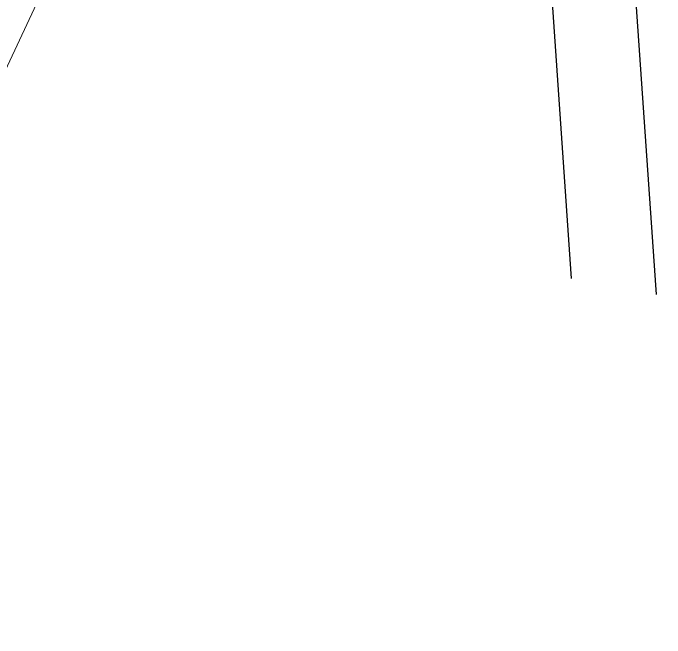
# Model space of a CAD drawing. Header units: millimetres. Extents: x -2893842 to -949497, y -1203244 to 262218.
# Drawn here: x -2294972 to -2289985, y -878475 to -873693 of the extents above; entities that cross this region are included whole.
import ezdxf

# ---------------------------------------------------------------- set-up
doc = ezdxf.new("R2010")
doc.units = ezdxf.units.MM
for name, color, linetype in [('!!!_ Размеры', 7, 'Continuous'), ('31_Водопровод', 253, 'Continuous'), ('37_Кабель низкого напряжения', 253, 'Continuous')]:
    doc.layers.add(name, color=color, linetype=linetype)
doc.styles.add('Line_GUGK', font='')
doc.styles.get('Line_GUGK').set_extended_font_data('Bm431', italic=True)
doc.linetypes.add('g5_119_3', pattern='A,4,-1,[31,GUGK_2005.shx,S=0.1,R=0,X=0,Y=0],4,[31,GUGK_2005.shx,S=0.1,R=180,X=0,Y=0],-1', length=10)
doc.linetypes.add('g5_122_v', pattern='A,1,-1,1.5,-0.4,["В",Line_GUGK,S=1,R=0,X=0,Y=-0.5],-1.5,1.5,-1,4,-1,4,-1,3', length=20.9)

# ---------------------------------------------------------------- blocks, each defined once
blk = doc.blocks.new('Топо_07.04.17')
at = {"layer": '31_Водопровод', "color": 4, "linetype": 'g5_122_v', "lineweight": 30}
for points in [[(-445695.3, -717305.3), (-443107.8, -656656), (-443570, -638177.4), (-445626.2, -623108.5), (-448946.6, -611020.2), (-458649.3, -594395.4), (-475770.4, -572034.1), (-499702.2, -555930.7), (-517583.5, -546995.9), (-519820.7, -541376.2), (-524993.1, -514348.3), (-529218.6, -501112.7), (-530095, -497496.8)], [(-446328.7, -717112.1), (-443585.4, -655723.6), (-444310.1, -638243.8), (-446355, -623257.6), (-449644.8, -611280.7), (-459296.4, -594789.1), (-476002, -572668.2), (-500716.5, -556370.3), (-518155.5, -547544.2), (-520844.5, -541437.8), (-525472.4, -514801.2), (-529282.1, -502720.9), (-529218.6, -501112.7)]]:
    blk.add_lwpolyline(points, dxfattribs=at)
at = {"layer": '37_Кабель низкого напряжения', "color": 1, "linetype": 'g5_119_3', "lineweight": 20}
blk.add_lwpolyline([(-398039, -730950.3), (-401731.5, -722697.6), (-402436.8, -717373.3), (-411222.8, -712420), (-426312.4, -712707.8), (-436161.8, -709936.6), (-447003.5, -711285.6), (-448799.4, -712343.8), (-453614.6, -720185.5)], dxfattribs=at)

msp = doc.modelspace()

# ---------------------------------------------------------------- block references
at = {"layer": '!!!_ Размеры', "color": 1, "lineweight": 0, "rotation": 6.471407436947433}
msp.add_blockref('Топо_07.04.17', (-1928038.79367, -112877.83782), dxfattribs=at)

doc.saveas('drawing.dxf')
